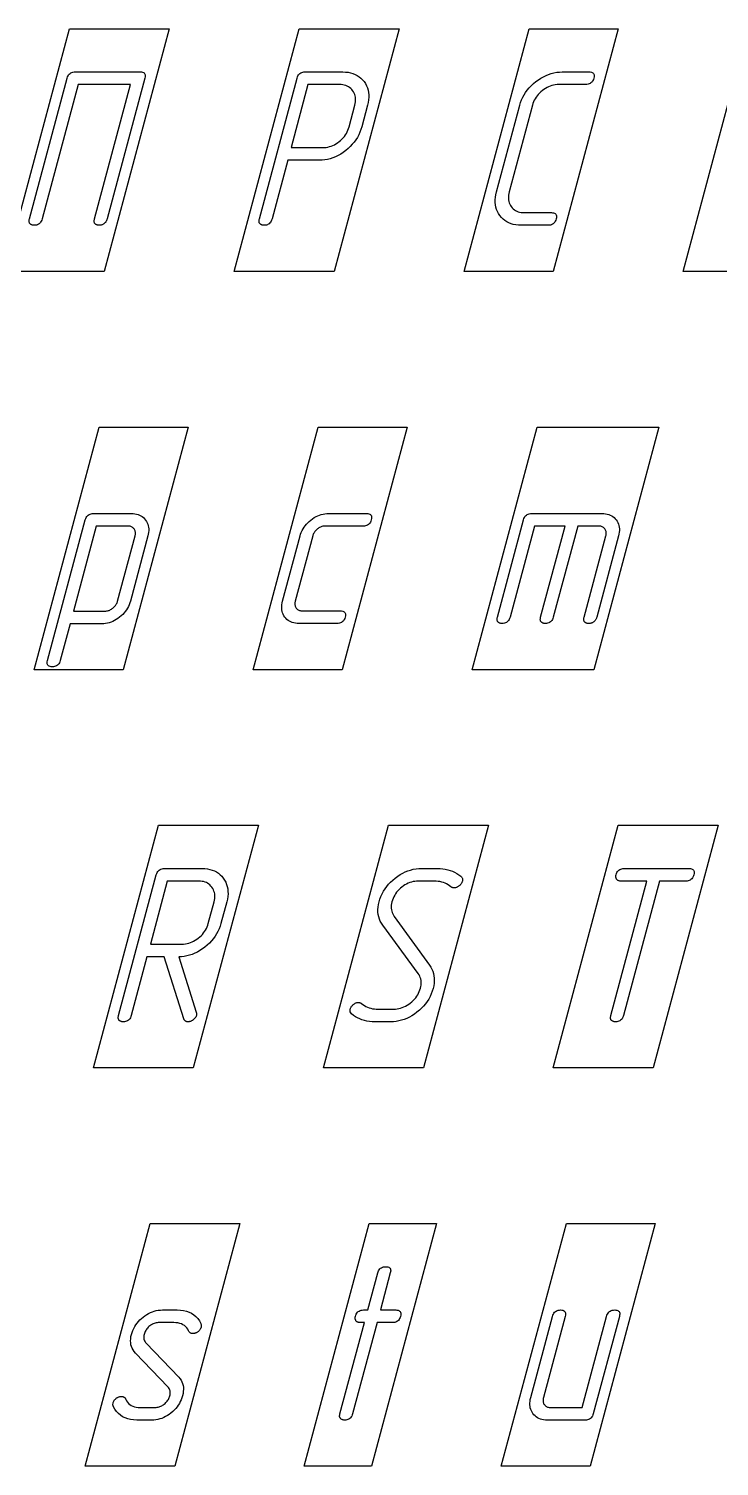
# Model space of a CAD drawing. Extents: x -1 to 349, y -110 to 9.
# Drawn here: x 169.2 to 200.4, y -56.3 to 8.9 of the extents above; entities that cross this region are included whole.
import ezdxf

# ---------------------------------------------------------------- set-up
doc = ezdxf.new("R2010")
doc.units = 0
for name, color, linetype in [('GOST_FRAME', 4, 'CONTINUOUS'), ('GOST_LAT_LOW', 6, 'CONTINUOUS'), ('GOST_LAT_UP', 5, 'CONTINUOUS'), ('GOST_LOWER', 1, 'CONTINUOUS'), ('GOST_UPPER', 7, 'CONTINUOUS')]:
    doc.layers.add(name, color=color, linetype=linetype)

msp = doc.modelspace()

# ---------------------------------------------------------------- linework, layer by layer
at = {"layer": 'GOST_FRAME'}
for points in [[(170.9933, 8.9083), (175.5149, 8.9083), (172.5674, -2.0917), (168.0459, -2.0917)], [(181.4119, 8.9083), (185.9335, 8.9083), (182.9861, -2.0917), (178.4645, -2.0917)], [(191.8305, 8.9083), (195.8621, 8.9083), (192.9146, -2.0917), (188.8831, -2.0917)], [(201.7591, 8.9083), (206.2807, 8.9083), (203.3332, -2.0917), (198.8116, -2.0917)], [(172.3421, -9.1448), (176.3737, -9.1448), (173.4263, -20.1448), (169.3947, -20.1448)], [(182.2707, -9.1448), (186.3023, -9.1448), (183.3548, -20.1448), (179.3233, -20.1448)], [(192.1993, -9.1448), (197.7009, -9.1448), (194.7535, -20.1448), (189.2518, -20.1448)], [(175.0332, -27.198), (179.5571, -27.198), (176.6096, -38.198), (172.0857, -38.198)], [(185.4518, -27.198), (189.9817, -27.198), (187.0342, -38.198), (182.5043, -38.198)], [(195.8704, -27.198), (200.392, -27.198), (197.4445, -38.198), (192.9229, -38.198)], [(174.6544, -45.2511), (178.7192, -45.2511), (175.7718, -56.2511), (171.707, -56.2511)], [(184.583, -45.2511), (187.6262, -45.2511), (184.6787, -56.2511), (181.6356, -56.2511)], [(193.5149, -45.2511), (197.5465, -45.2511), (194.599, -56.2511), (190.5674, -56.2511)]]:
    msp.add_lwpolyline(points, close=True, dxfattribs=at)
at = {"layer": 'GOST_LAT_LOW'}
for points in [[(185.6325, -49.7409), (184.9348, -49.7409), (183.8287, -53.8688), (183.8111, -53.924), (183.7894, -53.9734), (183.7636, -54.017), (183.7337, -54.0548), (183.6997, -54.0868), (183.6616, -54.113), (183.6195, -54.1333), (183.5732, -54.1478), (183.5229, -54.1566), (183.4684, -54.1595), (183.4472, -54.1588), (183.4266, -54.1568), (183.4068, -54.1535), (183.3876, -54.1488), (183.3691, -54.1429), (183.3513, -54.1355), (183.3341, -54.1269), (183.3177, -54.1169), (183.302, -54.1056), (183.2869, -54.093), (183.2734, -54.0788), (183.2621, -54.0628), (183.2532, -54.0449), (183.2466, -54.0252), (183.2423, -54.0037), (183.2403, -53.9804), (183.2407, -53.9552), (183.2434, -53.9282), (183.2483, -53.8994), (183.2556, -53.8688), (184.3617, -49.7409), (184.1707, -49.7409), (184.1449, -49.74), (184.1206, -49.7374), (184.0979, -49.733), (184.0767, -49.7269), (184.0571, -49.7191), (184.0391, -49.7095), (184.0225, -49.6981), (184.0076, -49.685), (183.9941, -49.6702), (183.9822, -49.6537), (183.972, -49.636), (183.9634, -49.6179), (183.9565, -49.5995), (183.9513, -49.5806), (183.9478, -49.5613), (183.946, -49.5415), (183.9459, -49.5214), (183.9474, -49.5008), (183.9507, -49.4799), (183.9556, -49.4585), (183.9733, -49.4032), (183.9953, -49.3538), (184.0215, -49.3102), (184.052, -49.2724), (184.0867, -49.2404), (184.1257, -49.2143), (184.169, -49.1939), (184.2165, -49.1794), (184.2682, -49.1707), (184.3242, -49.1678), (184.5153, -49.1678), (184.9648, -47.49), (184.9821, -47.4364), (185.0037, -47.3884), (185.0296, -47.346), (185.0597, -47.3093), (185.0942, -47.2782), (185.133, -47.2528), (185.1761, -47.2331), (185.2235, -47.2189), (185.2752, -47.2105), (185.3312, -47.2076), (185.3841, -47.2105), (185.4298, -47.2189), (185.4684, -47.2331), (185.4998, -47.2528), (185.5241, -47.2782), (185.5411, -47.3093), (185.5511, -47.346), (185.5538, -47.3884), (185.5495, -47.4364), (185.5379, -47.49), (185.0884, -49.1678), (185.786, -49.1678), (185.8405, -49.1707), (185.8876, -49.1794), (185.9273, -49.1939), (185.9596, -49.2143), (185.9846, -49.2404), (186.0022, -49.2724), (186.0124, -49.3102), (186.0152, -49.3538), (186.0107, -49.4032), (185.9988, -49.4585), (185.9815, -49.5121), (185.96, -49.5601), (185.9341, -49.6025), (185.9039, -49.6392), (185.8694, -49.6703), (185.8306, -49.6957), (185.7875, -49.7154), (185.7401, -49.7296), (185.6885, -49.738)], [(176.592, -50.2392), (176.5646, -50.238), (176.5388, -50.2342), (176.5147, -50.228), (176.4923, -50.2193), (176.4716, -50.2081), (176.4525, -50.1944), (176.4351, -50.1782), (176.4193, -50.1595), (176.4052, -50.1383), (176.3928, -50.1146), (176.3548, -50.0436), (176.3106, -49.9801), (176.26, -49.924), (176.2031, -49.8754), (176.1398, -49.8343), (176.0703, -49.8007), (175.9944, -49.7745), (175.9122, -49.7558), (175.8237, -49.7446), (175.7288, -49.7409), (175.0561, -49.7409), (175.0115, -49.7424), (174.9676, -49.7468), (174.9243, -49.7543), (174.8815, -49.7648), (174.8394, -49.7782), (174.7979, -49.7947), (174.7571, -49.8141), (174.7168, -49.8365), (174.6771, -49.862), (174.6381, -49.8904), (174.6007, -49.9211), (174.5659, -49.9535), (174.5337, -49.9875), (174.5041, -50.0233), (174.4772, -50.0606), (174.4529, -50.0997), (174.4313, -50.1404), (174.4122, -50.1827), (174.3958, -50.2267), (174.3821, -50.2724), (174.3714, -50.3198), (174.3651, -50.3654), (174.3633, -50.4095), (174.3659, -50.4518), (174.3729, -50.4925), (174.3844, -50.5316), (174.4003, -50.5689), (174.4206, -50.6047), (174.4454, -50.6387), (174.4746, -50.6711), (175.9482, -52.2076), (176.0057, -52.2759), (176.0542, -52.3478), (176.0937, -52.4234), (176.1243, -52.5027), (176.146, -52.5855), (176.1587, -52.6721), (176.1624, -52.7623), (176.1572, -52.8561), (176.143, -52.9537), (176.1199, -53.0548), (176.0923, -53.1464), (176.0592, -53.235), (176.0206, -53.3208), (175.9766, -53.4037), (175.9272, -53.4836), (175.8723, -53.5606), (175.8119, -53.6348), (175.7461, -53.706), (175.6748, -53.7743), (175.5981, -53.8397), (175.5179, -53.9005), (175.4362, -53.9548), (175.353, -54.0028), (175.2682, -54.0444), (175.1819, -54.0795), (175.0941, -54.1083), (175.0048, -54.1307), (174.9139, -54.1467), (174.8215, -54.1563), (174.7276, -54.1595), (174.0548, -54.1595), (173.9067, -54.1534), (173.768, -54.1352), (173.6386, -54.1049), (173.5187, -54.0625), (173.4081, -54.0079), (173.307, -53.9412), (173.2152, -53.8624), (173.1329, -53.7714), (173.0599, -53.6684), (172.9963, -53.5532), (172.9688, -53.4701), (172.9766, -53.3787), (172.9841, -53.3542), (172.993, -53.3306), (173.0035, -53.3077), (173.0155, -53.2857), (173.029, -53.2645), (173.0441, -53.2442), (173.0607, -53.2247), (173.0787, -53.206), (173.0984, -53.1881), (173.1195, -53.1711), (173.1414, -53.1553), (173.1635, -53.1412), (173.1858, -53.1287), (173.2081, -53.1179), (173.2307, -53.1088), (173.2533, -53.1013), (173.2761, -53.0955), (173.299, -53.0914), (173.322, -53.0889), (173.3452, -53.088), (173.3599, -53.0883), (173.374, -53.089), (173.3876, -53.0903), (173.4006, -53.092), (173.4131, -53.0943), (173.4251, -53.097), (173.4364, -53.1002), (173.4473, -53.104), (173.4576, -53.1082), (173.4673, -53.113), (173.4766, -53.1184), (173.4855, -53.1249), (173.4941, -53.1324), (173.5023, -53.1409), (173.5102, -53.1503), (173.5178, -53.1608), (173.5249, -53.1723), (173.5318, -53.1847), (173.5383, -53.1982), (173.5444, -53.2126), (173.5824, -53.2836), (173.6266, -53.3472), (173.6772, -53.4032), (173.7341, -53.4518), (173.7974, -53.4929), (173.8669, -53.5266), (173.9428, -53.5527), (174.025, -53.5714), (174.1135, -53.5826), (174.2084, -53.5864), (174.8811, -53.5864), (174.9256, -53.5848), (174.9695, -53.5802), (175.0127, -53.5725), (175.0552, -53.5618), (175.097, -53.548), (175.1381, -53.5311), (175.1786, -53.5111), (175.2184, -53.488), (175.2576, -53.4619), (175.2961, -53.4327), (175.3329, -53.4013), (175.3671, -53.3684), (175.3987, -53.3342), (175.4277, -53.2985), (175.4541, -53.2614), (175.4779, -53.2229), (175.499, -53.183), (175.5176, -53.1417), (175.5335, -53.099), (175.5468, -53.0548), (175.5576, -53.0075), (175.5641, -52.9618), (175.5663, -52.9178), (175.5643, -52.8754), (175.558, -52.8347), (175.5475, -52.7957), (175.5327, -52.7583), (175.5136, -52.7226), (175.4902, -52.6885), (175.4626, -52.6561), (173.9889, -51.1196), (173.9299, -51.0513), (173.88, -50.9794), (173.8392, -50.9038), (173.8075, -50.8246), (173.785, -50.7417), (173.7715, -50.6551), (173.7672, -50.565), (173.772, -50.4711), (173.7859, -50.3736), (173.809, -50.2724), (173.8367, -50.1809), (173.8699, -50.0922), (173.9086, -50.0064), (173.9529, -49.9236), (174.0028, -49.8436), (174.0581, -49.7666), (174.119, -49.6925), (174.1854, -49.6213), (174.2574, -49.5529), (174.3349, -49.4875), (174.4159, -49.4268), (174.4983, -49.3724), (174.5822, -49.3245), (174.6675, -49.2829), (174.7542, -49.2477), (174.8424, -49.2189), (174.9321, -49.1966), (175.0231, -49.1806), (175.1157, -49.171), (175.2096, -49.1678), (175.8824, -49.1678), (176.0321, -49.1738), (176.1722, -49.192), (176.3028, -49.2223), (176.4238, -49.2648), (176.5353, -49.3194), (176.6372, -49.386), (176.7295, -49.4649), (176.8123, -49.5558), (176.8855, -49.6589), (176.9491, -49.7741), (176.9684, -49.8571), (176.9583, -49.9568), (176.9513, -49.9797), (176.9427, -50.002), (176.9326, -50.0236), (176.9209, -50.0445), (176.9076, -50.0648), (176.8927, -50.0844), (176.8763, -50.1033), (176.8584, -50.1216), (176.8388, -50.1392), (176.8177, -50.1561), (176.7957, -50.1719), (176.7736, -50.186), (176.7514, -50.1985), (176.729, -50.2093), (176.7065, -50.2184), (176.6839, -50.2259), (176.6611, -50.2317), (176.6382, -50.2359), (176.6151, -50.2384)], [(194.3688, -54.1595), (192.6495, -54.1595), (192.5653, -54.1565), (192.4854, -54.1477), (192.4098, -54.1329), (192.3386, -54.1123), (192.2716, -54.0858), (192.209, -54.0533), (192.1507, -54.015), (192.0967, -53.9708), (192.0471, -53.9206), (192.0018, -53.8646), (191.9619, -53.8043), (191.9287, -53.7412), (191.9021, -53.6754), (191.8821, -53.6068), (191.8688, -53.5355), (191.8621, -53.4615), (191.862, -53.3847), (191.8686, -53.3051), (191.8818, -53.2229), (191.9016, -53.1379), (192.8875, -49.4585), (192.9052, -49.4032), (192.9272, -49.3538), (192.9534, -49.3102), (192.9839, -49.2724), (193.0186, -49.2404), (193.0576, -49.2143), (193.1009, -49.1939), (193.1484, -49.1794), (193.2001, -49.1707), (193.2561, -49.1678), (193.309, -49.1707), (193.3547, -49.1794), (193.3931, -49.1939), (193.4244, -49.2143), (193.4484, -49.2404), (193.4653, -49.2724), (193.4749, -49.3102), (193.4774, -49.3538), (193.4726, -49.4032), (193.4606, -49.4585), (192.4747, -53.1379), (192.4659, -53.1755), (192.4601, -53.2118), (192.4571, -53.2469), (192.4571, -53.2807), (192.4599, -53.3133), (192.4657, -53.3447), (192.4743, -53.3748), (192.4859, -53.4037), (192.5004, -53.4313), (192.5178, -53.4576), (192.5376, -53.4821), (192.5594, -53.504), (192.583, -53.5233), (192.6087, -53.54), (192.6362, -53.5542), (192.6657, -53.5658), (192.6972, -53.5748), (192.7305, -53.5812), (192.7658, -53.5851), (192.8031, -53.5864), (194.2316, -53.5864), (195.3377, -49.4585), (195.3554, -49.4032), (195.3774, -49.3538), (195.4036, -49.3102), (195.4341, -49.2724), (195.4688, -49.2404), (195.5078, -49.2143), (195.551, -49.1939), (195.5985, -49.1794), (195.6503, -49.1707), (195.7063, -49.1678), (195.7607, -49.1707), (195.8078, -49.1794), (195.8475, -49.1939), (195.8799, -49.2143), (195.9048, -49.2404), (195.9224, -49.2724), (195.9327, -49.3102), (195.9355, -49.3538), (195.931, -49.4032), (195.9191, -49.4585), (194.7374, -53.8688), (194.7197, -53.924), (194.6977, -53.9734), (194.6715, -54.017), (194.641, -54.0548), (194.6063, -54.0868), (194.5673, -54.113), (194.524, -54.1333), (194.4765, -54.1478), (194.4248, -54.1566)]]:
    msp.add_lwpolyline(points, close=True, dxfattribs=at)
at = {"layer": 'GOST_LAT_UP'}
for points in [[(175.9462, -33.1578), (176.742, -35.6744), (176.7512, -35.7108), (176.7551, -35.7468), (176.7539, -35.7826), (176.7474, -35.8179), (176.7357, -35.853), (176.7187, -35.8877), (176.6965, -35.9221), (176.6691, -35.9561), (176.6365, -35.9899), (176.5987, -36.0233), (176.576, -36.039), (176.5534, -36.0532), (176.531, -36.0656), (176.5087, -36.0764), (176.4865, -36.0855), (176.4644, -36.093), (176.4424, -36.0988), (176.4205, -36.103), (176.3987, -36.1055), (176.3771, -36.1063), (176.3624, -36.1059), (176.3481, -36.1048), (176.3342, -36.1029), (176.3209, -36.1003), (176.3079, -36.097), (176.2955, -36.0929), (176.2834, -36.088), (176.2719, -36.0824), (176.2607, -36.076), (176.25, -36.0689), (176.2399, -36.0612), (176.2303, -36.0528), (176.2213, -36.0439), (176.2128, -36.0344), (176.2049, -36.0243), (176.1976, -36.0136), (176.1909, -36.0024), (176.1847, -35.9905), (176.1791, -35.9781), (176.174, -35.9651), (175.29, -33.1578), (174.5093, -33.1578), (173.7972, -35.8156), (173.7795, -35.8708), (173.7578, -35.9203), (173.732, -35.9639), (173.7021, -36.0017), (173.6681, -36.0336), (173.6301, -36.0598), (173.5879, -36.0801), (173.5417, -36.0947), (173.4913, -36.1034), (173.4369, -36.1063), (173.4156, -36.1056), (173.3951, -36.1037), (173.3752, -36.1003), (173.356, -36.0957), (173.3375, -36.0897), (173.3197, -36.0824), (173.3026, -36.0738), (173.2861, -36.0638), (173.2704, -36.0525), (173.2553, -36.0399), (173.2418, -36.0257), (173.2306, -36.0096), (173.2216, -35.9918), (173.215, -35.9721), (173.2107, -35.9506), (173.2088, -35.9272), (173.2091, -35.9021), (173.2118, -35.8751), (173.2168, -35.8463), (173.2241, -35.8156), (174.9332, -29.4369), (174.9505, -29.3832), (174.9721, -29.3352), (174.998, -29.2929), (175.0282, -29.2561), (175.0627, -29.2251), (175.1015, -29.1997), (175.1445, -29.1799), (175.1919, -29.1658), (175.2436, -29.1573), (175.2996, -29.1545), (177.0106, -29.1545), (177.1338, -29.1589), (177.2509, -29.1721), (177.3619, -29.1941), (177.4668, -29.2249), (177.5656, -29.2645), (177.6583, -29.313), (177.7449, -29.3702), (177.8255, -29.4362), (177.8999, -29.511), (177.9682, -29.5947), (178.0285, -29.6846), (178.0789, -29.7784), (178.1194, -29.876), (178.15, -29.9774), (178.1707, -30.0826), (178.1815, -30.1917), (178.1824, -30.3046), (178.1733, -30.4213), (178.1543, -30.5418), (178.1255, -30.6661), (177.8629, -31.6462), (177.8251, -31.7705), (177.7796, -31.891), (177.7264, -32.0077), (177.6653, -32.1206), (177.5965, -32.2297), (177.5199, -32.3349), (177.4355, -32.4363), (177.3433, -32.5339), (177.2433, -32.6277), (177.1356, -32.7176), (177.0232, -32.8012), (176.9094, -32.8761), (176.7941, -32.9421), (176.6774, -32.9993), (176.5592, -33.0478), (176.4395, -33.0874), (176.3184, -33.1182), (176.1958, -33.1402), (176.0717, -33.1534)], [(188.4308, -30.0349), (188.4174, -30.0344), (188.4038, -30.0329), (188.3899, -30.0304), (188.3758, -30.0269), (188.3615, -30.0224), (188.3469, -30.0169), (188.3321, -30.0105), (188.3171, -30.003), (188.3019, -29.9945), (188.2864, -29.985), (188.2239, -29.9361), (188.1584, -29.8924), (188.0898, -29.8537), (188.0182, -29.8203), (187.9436, -29.7919), (187.8659, -29.7688), (187.7852, -29.7507), (187.7014, -29.7379), (187.6146, -29.7301), (187.5248, -29.7276), (186.8022, -29.7276), (186.723, -29.7303), (186.645, -29.7384), (186.5681, -29.7519), (186.4923, -29.7708), (186.4176, -29.7951), (186.3441, -29.8248), (186.2717, -29.8598), (186.2004, -29.9003), (186.1303, -29.9462), (186.0613, -29.9975), (185.9952, -30.0528), (185.9338, -30.1106), (185.8771, -30.1711), (185.8251, -30.2341), (185.7779, -30.2996), (185.7353, -30.3678), (185.6975, -30.4385), (185.6643, -30.5118), (185.6359, -30.5877), (185.6122, -30.6661), (185.5948, -30.7415), (185.5836, -30.815), (185.5786, -30.8864), (185.5797, -30.9558), (185.5871, -31.0233), (185.6006, -31.0887), (185.6203, -31.1522), (185.6462, -31.2136), (185.6783, -31.2731), (185.7165, -31.3306), (187.3112, -33.5316), (187.3719, -33.6229), (187.4228, -33.7176), (187.4638, -33.8156), (187.4949, -33.9169), (187.5162, -34.0216), (187.5277, -34.1296), (187.5292, -34.2409), (187.521, -34.3555), (187.5028, -34.4734), (187.4748, -34.5947), (187.4367, -34.7206), (187.3908, -34.8424), (187.3373, -34.9601), (187.276, -35.0738), (187.207, -35.1833), (187.1303, -35.2889), (187.0459, -35.3903), (186.9538, -35.4877), (186.854, -35.581), (186.7464, -35.6703), (186.6342, -35.7531), (186.5203, -35.8272), (186.4048, -35.8926), (186.2876, -35.9493), (186.1687, -35.9973), (186.0483, -36.0365), (185.9261, -36.0671), (185.8023, -36.0889), (185.6769, -36.102), (185.5498, -36.1063), (184.8355, -36.1063), (184.7099, -36.1027), (184.5889, -36.092), (184.4724, -36.0742), (184.3605, -36.0492), (184.2532, -36.017), (184.1504, -35.9777), (184.0522, -35.9313), (183.9586, -35.8777), (183.8695, -35.817), (183.7851, -35.7492), (183.7121, -35.6495), (183.7206, -35.5249), (183.7272, -35.5034), (183.7355, -35.4822), (183.7455, -35.4613), (183.7571, -35.4405), (183.7705, -35.4201), (183.7855, -35.3998), (183.8022, -35.3799), (183.8205, -35.3601), (183.8406, -35.3407), (183.8623, -35.3214), (183.8848, -35.3033), (183.9072, -35.287), (183.9295, -35.2727), (183.9518, -35.2603), (183.9739, -35.2498), (183.9959, -35.2412), (184.0179, -35.2345), (184.0397, -35.2297), (184.0614, -35.2269), (184.0831, -35.2259), (184.0966, -35.2264), (184.1105, -35.2279), (184.1247, -35.2304), (184.1394, -35.2339), (184.1545, -35.2384), (184.17, -35.2439), (184.1858, -35.2503), (184.2021, -35.2578), (184.2188, -35.2663), (184.2358, -35.2757), (184.2982, -35.3247), (184.3635, -35.3684), (184.4316, -35.4071), (184.5026, -35.4405), (184.5765, -35.4689), (184.6533, -35.492), (184.7329, -35.51), (184.8155, -35.5229), (184.9008, -35.5306), (184.9891, -35.5332), (185.7034, -35.5332), (185.7796, -35.5304), (185.8552, -35.5221), (185.9304, -35.5082), (186.005, -35.4887), (186.0792, -35.4637), (186.1528, -35.4331), (186.226, -35.3969), (186.2986, -35.3551), (186.3708, -35.3078), (186.4424, -35.255), (186.5113, -35.1982), (186.5751, -35.1392), (186.6339, -35.0779), (186.6876, -35.0145), (186.7363, -34.9487), (186.7799, -34.8807), (186.8185, -34.8105), (186.852, -34.738), (186.8805, -34.6633), (186.9039, -34.5864), (186.9213, -34.511), (186.9325, -34.4375), (186.9375, -34.3661), (186.9364, -34.2967), (186.929, -34.2292), (186.9155, -34.1638), (186.8958, -34.1003), (186.8699, -34.0389), (186.8378, -33.9794), (186.7996, -33.9219), (185.1944, -31.7292), (185.1337, -31.6379), (185.0828, -31.5432), (185.0418, -31.4452), (185.0106, -31.3439), (184.9894, -31.2392), (184.9779, -31.1312), (184.9763, -31.0199), (184.9846, -30.9053), (185.0028, -30.7874), (185.0308, -30.6661), (185.0689, -30.5402), (185.1148, -30.4184), (185.1683, -30.3007), (185.2296, -30.187), (185.2986, -30.0775), (185.3753, -29.9719), (185.4597, -29.8705), (185.5518, -29.7731), (185.6516, -29.6798), (185.7592, -29.5905), (185.8714, -29.5077), (185.9853, -29.4336), (186.1008, -29.3681), (186.218, -29.3115), (186.3368, -29.2635), (186.4573, -29.2243), (186.5795, -29.1937), (186.7032, -29.1719), (186.8287, -29.1588), (186.9558, -29.1545), (187.6784, -29.1545), (187.798, -29.158), (187.9145, -29.1684), (188.0277, -29.1859), (188.1378, -29.2103), (188.2447, -29.2417), (188.3484, -29.2801), (188.4488, -29.3254), (188.5461, -29.3777), (188.6402, -29.437), (188.7311, -29.5033), (188.7517, -29.5206), (188.7693, -29.5392), (188.7839, -29.5591), (188.7955, -29.5804), (188.804, -29.603), (188.8096, -29.6269), (188.8121, -29.6522), (188.8116, -29.6787), (188.8081, -29.7066), (188.8016, -29.7359), (188.7946, -29.7589), (188.7858, -29.7814), (188.7753, -29.8034), (188.7632, -29.8249), (188.7493, -29.8459), (188.7338, -29.8664), (188.7165, -29.8865), (188.6976, -29.906), (188.677, -29.925), (188.6546, -29.9435), (188.6315, -29.9609), (188.6086, -29.9764), (188.5858, -29.9901), (188.5632, -30.002), (188.5408, -30.012), (188.5185, -30.0203), (188.4963, -30.0267), (188.4743, -30.0312), (188.4525, -30.034)], [(198.9318, -29.7276), (197.7358, -29.7276), (196.1045, -35.8156), (196.0868, -35.8708), (196.0651, -35.9203), (196.0393, -35.9639), (196.0094, -36.0017), (195.9755, -36.0336), (195.9374, -36.0598), (195.8952, -36.0801), (195.849, -36.0947), (195.7986, -36.1034), (195.7442, -36.1063), (195.7229, -36.1056), (195.7024, -36.1037), (195.6825, -36.1003), (195.6633, -36.0957), (195.6448, -36.0897), (195.627, -36.0824), (195.6099, -36.0738), (195.5935, -36.0638), (195.5777, -36.0525), (195.5627, -36.0399), (195.5491, -36.0257), (195.5379, -36.0096), (195.5289, -35.9918), (195.5223, -35.9721), (195.5181, -35.9506), (195.5161, -35.9272), (195.5164, -35.9021), (195.5191, -35.8751), (195.5241, -35.8463), (195.5314, -35.8156), (197.1627, -29.7276), (195.9833, -29.7276), (195.9575, -29.7267), (195.9332, -29.7241), (195.9105, -29.7197), (195.8893, -29.7136), (195.8697, -29.7058), (195.8516, -29.6962), (195.8351, -29.6848), (195.8201, -29.6718), (195.8067, -29.6569), (195.7948, -29.6404), (195.7846, -29.6226), (195.7761, -29.6043), (195.7693, -29.5854), (195.7643, -29.5659), (195.761, -29.5459), (195.7594, -29.5252), (195.7596, -29.504), (195.7615, -29.4822), (195.7651, -29.4598), (195.7705, -29.4369), (195.7877, -29.3832), (195.8093, -29.3352), (195.8352, -29.2929), (195.8654, -29.2561), (195.8999, -29.2251), (195.9387, -29.1997), (195.9818, -29.1799), (196.0291, -29.1658), (196.0808, -29.1573), (196.1368, -29.1545), (199.0853, -29.1545), (199.1382, -29.1573), (199.184, -29.1658), (199.2225, -29.1799), (199.254, -29.1997), (199.2782, -29.2251), (199.2953, -29.2561), (199.3052, -29.2929), (199.308, -29.3352), (199.3036, -29.3832), (199.2921, -29.4369), (199.2744, -29.4921), (199.2527, -29.5415), (199.2269, -29.5851), (199.197, -29.6229), (199.163, -29.6549), (199.125, -29.6811), (199.0828, -29.7014), (199.0365, -29.7159), (198.9862, -29.7247)], [(177.5524, -30.6661), (177.5702, -30.5892), (177.5818, -30.5146), (177.5873, -30.4424), (177.5866, -30.3724), (177.5796, -30.3048), (177.5665, -30.2395), (177.5472, -30.1766), (177.5217, -30.1159), (177.49, -30.0576), (177.4522, -30.0017), (177.4094, -29.9496), (177.3628, -29.903), (177.3126, -29.8619), (177.2587, -29.8262), (177.201, -29.7961), (177.1396, -29.7714), (177.0745, -29.7522), (177.0057, -29.7385), (176.9332, -29.7303), (176.857, -29.7276), (175.4284, -29.7276), (174.6629, -32.5847), (176.0914, -32.5847), (176.1707, -32.582), (176.2488, -32.5739), (176.3259, -32.5604), (176.402, -32.5415), (176.4771, -32.5172), (176.551, -32.4875), (176.624, -32.4525), (176.6959, -32.412), (176.7667, -32.3661), (176.8365, -32.3148), (176.9034, -32.2595), (176.9655, -32.2017), (177.0228, -32.1412), (177.0753, -32.0782), (177.1231, -32.0127), (177.166, -31.9445), (177.2041, -31.8738), (177.2375, -31.8005), (177.266, -31.7246), (177.2898, -31.6462)]]:
    msp.add_lwpolyline(points, close=True, dxfattribs=at)
at = {"layer": 'GOST_LOWER'}
for points in [[(172.4629, -18.0615), (171.026, -18.0615), (170.5787, -19.7309), (170.5615, -19.7846), (170.5402, -19.8326), (170.5147, -19.8749), (170.4851, -19.9116), (170.4513, -19.9427), (170.4135, -19.9681), (170.3715, -19.9879), (170.3253, -20.002), (170.275, -20.0105), (170.2206, -20.0133), (170.1662, -20.0105), (170.119, -20.002), (170.0792, -19.9879), (170.0467, -19.9681), (170.0215, -19.9427), (170.0037, -19.9116), (169.9932, -19.8749), (169.99, -19.8326), (169.9941, -19.7846), (170.0056, -19.7309), (171.7148, -13.3522), (171.7325, -13.2969), (171.7544, -13.2475), (171.7807, -13.2039), (171.8111, -13.1661), (171.8459, -13.1341), (171.8849, -13.108), (171.9281, -13.0876), (171.9756, -13.0731), (172.0274, -13.0644), (172.0834, -13.0615), (173.8026, -13.0615), (173.8853, -13.0645), (173.9639, -13.0734), (174.0384, -13.0884), (174.1088, -13.1093), (174.175, -13.1362), (174.2372, -13.1691), (174.2954, -13.208), (174.3494, -13.2528), (174.3993, -13.3037), (174.4451, -13.3605), (174.4856, -13.4215), (174.5194, -13.485), (174.5465, -13.5511), (174.567, -13.6196), (174.5809, -13.6906), (174.5881, -13.7641), (174.5887, -13.8401), (174.5826, -13.9186), (174.5699, -13.9996), (174.5505, -14.0831), (173.7604, -17.0316), (173.7347, -17.1166), (173.7038, -17.199), (173.6677, -17.2787), (173.6264, -17.3558), (173.5799, -17.4302), (173.5282, -17.502), (173.4714, -17.5711), (173.4094, -17.6375), (173.3422, -17.7013), (173.2698, -17.7625), (173.1942, -17.8193), (173.1175, -17.8701), (173.0396, -17.915), (172.9607, -17.9538), (172.8806, -17.9867), (172.7993, -18.0136), (172.7169, -18.0346), (172.6334, -18.0495), (172.5487, -18.0585)], [(173.9691, -14.0831), (173.9779, -14.0455), (173.9838, -14.0091), (173.9867, -13.974), (173.9868, -13.9402), (173.9839, -13.9076), (173.9782, -13.8762), (173.9695, -13.8461), (173.9579, -13.8173), (173.9434, -13.7897), (173.926, -13.7633), (173.9063, -13.7388), (173.8848, -13.7169), (173.8615, -13.6976), (173.8365, -13.6809), (173.8097, -13.6667), (173.7811, -13.6551), (173.7507, -13.6461), (173.7186, -13.6397), (173.6847, -13.6358), (173.6491, -13.6346), (172.2122, -13.6346), (171.1796, -17.4884), (172.6164, -17.4884), (172.6528, -17.487), (172.6888, -17.4829), (172.7245, -17.476), (172.7599, -17.4664), (172.7949, -17.4541), (172.8295, -17.439), (172.8638, -17.4212), (172.8978, -17.4007), (172.9314, -17.3774), (172.9646, -17.3513), (172.9966, -17.3235), (173.0262, -17.2947), (173.0534, -17.265), (173.0784, -17.2344), (173.101, -17.2029), (173.1212, -17.1704), (173.1392, -17.1371), (173.1548, -17.1028), (173.1681, -17.0676), (173.1791, -17.0316)], [(183.1246, -18.0532), (181.4053, -18.0532), (181.3211, -18.0502), (181.2412, -18.0414), (181.1656, -18.0266), (181.0944, -18.006), (181.0274, -17.9794), (180.9648, -17.947), (180.9065, -17.9087), (180.8526, -17.8645), (180.8029, -17.8143), (180.7576, -17.7583), (180.7177, -17.698), (180.6845, -17.6349), (180.6579, -17.5691), (180.638, -17.5005), (180.6246, -17.4292), (180.6179, -17.3551), (180.6179, -17.2784), (180.6244, -17.1988), (180.6376, -17.1166), (180.6575, -17.0316), (181.4475, -14.0831), (181.4729, -13.9996), (181.5035, -13.9186), (181.5395, -13.8401), (181.5808, -13.7641), (181.6274, -13.6906), (181.6793, -13.6196), (181.7366, -13.5511), (181.7991, -13.485), (181.867, -13.4215), (181.9401, -13.3605), (182.0164, -13.3037), (182.0936, -13.2528), (182.1716, -13.208), (182.2505, -13.1691), (182.3304, -13.1362), (182.4111, -13.1093), (182.4927, -13.0884), (182.5752, -13.0734), (182.6586, -13.0645), (182.7428, -13.0615), (184.4621, -13.0615), (184.5166, -13.0644), (184.5636, -13.0731), (184.6034, -13.0876), (184.6357, -13.108), (184.6607, -13.1341), (184.6783, -13.1661), (184.6885, -13.2039), (184.6913, -13.2475), (184.6868, -13.2969), (184.6749, -13.3522), (184.6576, -13.4058), (184.636, -13.4538), (184.6102, -13.4962), (184.58, -13.5329), (184.5455, -13.564), (184.5067, -13.5894), (184.4636, -13.6091), (184.4162, -13.6233), (184.3645, -13.6317), (184.3085, -13.6346), (182.5893, -13.6346), (182.5513, -13.6358), (182.514, -13.6397), (182.4772, -13.6461), (182.4409, -13.6551), (182.4052, -13.6667), (182.37, -13.6809), (182.3355, -13.6976), (182.3014, -13.7169), (182.2679, -13.7388), (182.235, -13.7633), (182.2035, -13.7897), (182.1742, -13.8173), (182.1472, -13.8461), (182.1224, -13.8762), (182.0998, -13.9076), (182.0795, -13.9402), (182.0614, -13.974), (182.0456, -14.0091), (182.032, -14.0455), (182.0206, -14.0831), (181.2305, -17.0316), (181.2218, -17.0691), (181.2159, -17.1055), (181.2129, -17.1406), (181.2129, -17.1744), (181.2157, -17.207), (181.2215, -17.2384), (181.2301, -17.2685), (181.2417, -17.2973), (181.2562, -17.325), (181.2736, -17.3513), (181.2934, -17.3758), (181.3152, -17.3977), (181.3389, -17.417), (181.3645, -17.4337), (181.392, -17.4479), (181.4215, -17.4595), (181.453, -17.4685), (181.4863, -17.4749), (181.5216, -17.4788), (181.5589, -17.4801), (183.2781, -17.4801), (183.3326, -17.4829), (183.3798, -17.4914), (183.4196, -17.5055), (183.4521, -17.5252), (183.4773, -17.5507), (183.4951, -17.5817), (183.5056, -17.6184), (183.5088, -17.6608), (183.5046, -17.7088), (183.4932, -17.7625), (183.4755, -17.8177), (183.4535, -17.8671), (183.4273, -17.9107), (183.3968, -17.9485), (183.3621, -17.9805), (183.3231, -18.0066), (183.2799, -18.027), (183.2324, -18.0415), (183.1806, -18.0502)], [(194.5233, -18.0532), (194.5036, -18.0525), (194.4844, -18.0505), (194.4658, -18.0472), (194.4477, -18.0425), (194.4301, -18.0365), (194.4131, -18.0292), (194.3965, -18.0206), (194.3805, -18.0106), (194.365, -17.9993), (194.35, -17.9867), (194.3365, -17.9725), (194.3252, -17.9565), (194.3163, -17.9386), (194.3097, -17.9189), (194.3054, -17.8974), (194.3035, -17.8741), (194.3038, -17.8489), (194.3065, -17.8219), (194.3115, -17.7931), (194.3188, -17.7625), (195.3046, -14.0831), (195.3134, -14.0455), (195.3193, -14.0091), (195.3223, -13.974), (195.3223, -13.9402), (195.3195, -13.9076), (195.3137, -13.8762), (195.305, -13.8461), (195.2935, -13.8173), (195.279, -13.7897), (195.2616, -13.7633), (195.2418, -13.7388), (195.22, -13.7169), (195.1963, -13.6976), (195.1707, -13.6809), (195.1432, -13.6667), (195.1137, -13.6551), (195.0822, -13.6461), (195.0489, -13.6397), (195.0136, -13.6358), (194.9763, -13.6346), (194.0295, -13.6346), (192.9234, -17.7625), (192.9058, -17.8177), (192.8841, -17.8671), (192.8583, -17.9107), (192.8284, -17.9485), (192.7944, -17.9805), (192.7563, -18.0066), (192.7142, -18.027), (192.6679, -18.0415), (192.6176, -18.0502), (192.5631, -18.0532), (192.5419, -18.0525), (192.5213, -18.0505), (192.5014, -18.0472), (192.4823, -18.0425), (192.4638, -18.0365), (192.4459, -18.0292), (192.4288, -18.0206), (192.4124, -18.0106), (192.3966, -17.9993), (192.3816, -17.9867), (192.368, -17.9725), (192.3568, -17.9565), (192.3479, -17.9386), (192.3413, -17.9189), (192.337, -17.8974), (192.335, -17.8741), (192.3354, -17.8489), (192.338, -17.8219), (192.343, -17.7931), (192.3503, -17.7625), (193.4564, -13.6346), (192.0693, -13.6346), (190.9633, -17.7625), (190.9457, -17.8177), (190.9239, -17.8671), (190.8981, -17.9107), (190.8682, -17.9485), (190.8343, -17.9805), (190.7962, -18.0066), (190.754, -18.027), (190.7078, -18.0415), (190.6574, -18.0502), (190.603, -18.0532), (190.5817, -18.0525), (190.5612, -18.0505), (190.5413, -18.0472), (190.5221, -18.0425), (190.5036, -18.0365), (190.4858, -18.0292), (190.4687, -18.0206), (190.4523, -18.0106), (190.4365, -17.9993), (190.4215, -17.9867), (190.4079, -17.9725), (190.3967, -17.9565), (190.3877, -17.9386), (190.3811, -17.9189), (190.3769, -17.8974), (190.3749, -17.8741), (190.3752, -17.8489), (190.3779, -17.8219), (190.3829, -17.7931), (190.3902, -17.7625), (191.5719, -13.3522), (191.5896, -13.2969), (191.6116, -13.2475), (191.6378, -13.2039), (191.6683, -13.1661), (191.703, -13.1341), (191.742, -13.108), (191.7852, -13.0876), (191.8327, -13.0731), (191.8845, -13.0644), (191.9405, -13.0615), (195.1299, -13.0615), (195.2141, -13.0644), (195.294, -13.0733), (195.3696, -13.088), (195.4408, -13.1086), (195.5078, -13.1352), (195.5704, -13.1676), (195.6287, -13.2059), (195.6826, -13.2502), (195.7323, -13.3003), (195.7776, -13.3563), (195.8175, -13.4167), (195.8507, -13.4797), (195.8773, -13.5456), (195.8972, -13.6141), (195.9106, -13.6854), (195.9173, -13.7595), (195.9173, -13.8363), (195.9108, -13.9158), (195.8976, -13.998), (195.8777, -14.0831), (194.8918, -17.7625), (194.8837, -17.79), (194.8743, -17.8163), (194.8636, -17.8412), (194.8518, -17.8648), (194.8387, -17.887), (194.8244, -17.908), (194.8089, -17.9276), (194.7922, -17.9458), (194.7743, -17.9628), (194.7551, -17.9784), (194.735, -17.9926), (194.7141, -18.0053), (194.6927, -18.0165), (194.6705, -18.0262), (194.6477, -18.0345), (194.6241, -18.0412), (194.5999, -18.0464), (194.5751, -18.0502), (194.5495, -18.0524)]]:
    msp.add_lwpolyline(points, close=True, dxfattribs=at)
at = {"layer": 'GOST_UPPER'}
for points in [[(172.3455, 0), (172.3243, 0.0007), (172.3037, 0.0027), (172.2838, 0.006), (172.2646, 0.0106), (172.2461, 0.0166), (172.2283, 0.0239), (172.2112, 0.0326), (172.1948, 0.0425), (172.179, 0.0538), (172.164, 0.0664), (172.1504, 0.0806), (172.1392, 0.0967), (172.1303, 0.1145), (172.1237, 0.1342), (172.1194, 0.1557), (172.1174, 0.1791), (172.1178, 0.2042), (172.1204, 0.2312), (172.1254, 0.26), (172.1327, 0.2907), (173.764, 6.3787), (171.3886, 6.3787), (169.7573, 0.2907), (169.7397, 0.2355), (169.718, 0.186), (169.6922, 0.1424), (169.6623, 0.1047), (169.6283, 0.0727), (169.5902, 0.0465), (169.548, 0.0262), (169.5018, 0.0116), (169.4514, 0.0029), (169.397, 0), (169.3758, 0.0007), (169.3552, 0.0027), (169.3353, 0.006), (169.3161, 0.0106), (169.2976, 0.0166), (169.2798, 0.0239), (169.2627, 0.0326), (169.2463, 0.0425), (169.2305, 0.0538), (169.2155, 0.0664), (169.2019, 0.0806), (169.1907, 0.0967), (169.1818, 0.1145), (169.1752, 0.1342), (169.1709, 0.1557), (169.1689, 0.1791), (169.1693, 0.2042), (169.1719, 0.2312), (169.1769, 0.26), (169.1842, 0.2907), (170.8934, 6.6694), (170.9107, 6.7231), (170.9322, 6.7711), (170.9581, 6.8135), (170.9883, 6.8502), (171.0228, 6.8812), (171.0616, 6.9066), (171.1047, 6.9264), (171.1521, 6.9405), (171.2038, 6.949), (171.2597, 6.9518), (174.2083, 6.9518), (174.2611, 6.949), (174.3069, 6.9405), (174.3455, 6.9264), (174.3769, 6.9066), (174.4011, 6.8812), (174.4182, 6.8502), (174.4282, 6.8135), (174.4309, 6.7711), (174.4265, 6.7231), (174.415, 6.6694), (172.7058, 0.2907), (172.6976, 0.2631), (172.6882, 0.2369), (172.6776, 0.212), (172.6658, 0.1884), (172.6527, 0.1661), (172.6384, 0.1452), (172.6229, 0.1256), (172.6062, 0.1073), (172.5882, 0.0904), (172.569, 0.0748), (172.549, 0.0605), (172.5284, 0.0478), (172.5074, 0.0366), (172.4858, 0.0269), (172.4637, 0.0187), (172.4411, 0.012), (172.418, 0.0067), (172.3943, 0.003), (172.3702, 0.0007)], [(182.3166, 2.9485), (180.8881, 2.9485), (180.1759, 0.2907), (180.1583, 0.2355), (180.1366, 0.186), (180.1108, 0.1424), (180.0809, 0.1047), (180.0469, 0.0727), (180.0088, 0.0465), (179.9666, 0.0262), (179.9204, 0.0116), (179.87, 0.0029), (179.8156, 0), (179.7944, 0.0007), (179.7738, 0.0027), (179.7539, 0.006), (179.7347, 0.0106), (179.7162, 0.0166), (179.6984, 0.0239), (179.6813, 0.0326), (179.6649, 0.0425), (179.6491, 0.0538), (179.6341, 0.0664), (179.6205, 0.0806), (179.6093, 0.0967), (179.6004, 0.1145), (179.5938, 0.1342), (179.5895, 0.1557), (179.5875, 0.1791), (179.5879, 0.2042), (179.5905, 0.2312), (179.5955, 0.26), (179.6028, 0.2907), (181.312, 6.6694), (181.3293, 6.7231), (181.3509, 6.7711), (181.3767, 6.8135), (181.4069, 6.8502), (181.4414, 6.8812), (181.4802, 6.9066), (181.5233, 6.9264), (181.5707, 6.9405), (181.6224, 6.949), (181.6784, 6.9518), (183.3893, 6.9518), (183.5125, 6.9474), (183.6296, 6.9342), (183.7406, 6.9122), (183.8455, 6.8814), (183.9443, 6.8418), (184.0371, 6.7934), (184.1237, 6.7361), (184.2042, 6.6701), (184.2786, 6.5953), (184.3469, 6.5116), (184.4073, 6.4217), (184.4577, 6.3279), (184.4982, 6.2303), (184.5288, 6.1289), (184.5495, 6.0237), (184.5602, 5.9146), (184.5611, 5.8017), (184.552, 5.685), (184.5331, 5.5645), (184.5042, 5.4402), (184.2416, 4.4601), (184.2039, 4.3358), (184.1584, 4.2153), (184.1051, 4.0986), (184.044, 3.9857), (183.9752, 3.8767), (183.8986, 3.7714), (183.8142, 3.67), (183.722, 3.5724), (183.6221, 3.4787), (183.5143, 3.3887), (183.4019, 3.3051), (183.2878, 3.2302), (183.1721, 3.1642), (183.0548, 3.107), (182.9358, 3.0586), (182.8152, 3.0189), (182.693, 2.9881), (182.5692, 2.9661), (182.4437, 2.9529)], [(192.6844, 0), (191.4635, 0), (191.3403, 0.0044), (191.2232, 0.0176), (191.1122, 0.0396), (191.0072, 0.0704), (190.9084, 0.11), (190.8157, 0.1585), (190.7291, 0.2157), (190.6486, 0.2817), (190.5742, 0.3566), (190.5058, 0.4402), (190.4455, 0.5301), (190.3951, 0.6239), (190.3546, 0.7215), (190.324, 0.8229), (190.3033, 0.9282), (190.2925, 1.0372), (190.2917, 1.1501), (190.3007, 1.2668), (190.3197, 1.3873), (190.3486, 1.5116), (191.4012, 5.4402), (191.439, 5.5645), (191.4846, 5.685), (191.5381, 5.8017), (191.5994, 5.9146), (191.6686, 6.0237), (191.7457, 6.1289), (191.8307, 6.2303), (191.9235, 6.3279), (192.0241, 6.4217), (192.1327, 6.5116), (192.2458, 6.5953), (192.3603, 6.6701), (192.4762, 6.7361), (192.5935, 6.7934), (192.7122, 6.8418), (192.8322, 6.8814), (192.9537, 6.9122), (193.0765, 6.9342), (193.2006, 6.9474), (193.3262, 6.9518), (194.5471, 6.9518), (194.6016, 6.949), (194.6487, 6.9405), (194.6886, 6.9264), (194.7211, 6.9066), (194.7462, 6.8812), (194.7641, 6.8502), (194.7746, 6.8135), (194.7778, 6.7711), (194.7736, 6.7231), (194.7622, 6.6694), (194.7444, 6.6142), (194.7225, 6.5648), (194.6963, 6.5212), (194.6658, 6.4834), (194.6311, 6.4514), (194.5921, 6.4252), (194.5488, 6.4049), (194.5013, 6.3904), (194.4496, 6.3816), (194.3936, 6.3787), (193.1726, 6.3787), (193.0934, 6.376), (193.0153, 6.3679), (192.9381, 6.3544), (192.8621, 6.3355), (192.787, 6.3113), (192.713, 6.2816), (192.6401, 6.2465), (192.5682, 6.206), (192.4974, 6.1601), (192.4275, 6.1088), (192.3607, 6.0535), (192.2986, 5.9957), (192.2413, 5.9353), (192.1887, 5.8723), (192.141, 5.8067), (192.0981, 5.7385), (192.06, 5.6678), (192.0266, 5.5945), (191.9981, 5.5186), (191.9743, 5.4402), (190.9217, 1.5116), (190.9038, 1.4347), (190.8922, 1.3601), (190.8867, 1.2879), (190.8875, 1.2179), (190.8944, 1.1503), (190.9075, 1.085), (190.9268, 1.0221), (190.9523, 0.9615), (190.984, 0.9032), (191.0219, 0.8472), (191.0647, 0.7951), (191.1112, 0.7485), (191.1614, 0.7074), (191.2154, 0.6718), (191.273, 0.6416), (191.3344, 0.6169), (191.3995, 0.5978), (191.4683, 0.5841), (191.5408, 0.5758), (191.617, 0.5731), (192.8379, 0.5731), (192.8924, 0.5703), (192.9396, 0.5618), (192.9794, 0.5477), (193.0119, 0.5279), (193.0371, 0.5025), (193.0549, 0.4714), (193.0654, 0.4347), (193.0686, 0.3924), (193.0644, 0.3444), (193.053, 0.2907), (193.0353, 0.2355), (193.0133, 0.186), (192.9871, 0.1424), (192.9566, 0.1047), (192.9219, 0.0727), (192.8829, 0.0465), (192.8397, 0.0262), (192.7922, 0.0116), (192.7404, 0.0029)], [(183.9311, 5.4402), (183.9489, 5.5171), (183.9606, 5.5917), (183.966, 5.664), (183.9653, 5.7339), (183.9584, 5.8015), (183.9453, 5.8668), (183.926, 5.9297), (183.9005, 5.9904), (183.8688, 6.0487), (183.8309, 6.1047), (183.7881, 6.1567), (183.7416, 6.2033), (183.6913, 6.2444), (183.6374, 6.2801), (183.5797, 6.3102), (183.5184, 6.3349), (183.4533, 6.3541), (183.3845, 6.3678), (183.312, 6.376), (183.2358, 6.3787), (181.8072, 6.3787), (181.0416, 3.5216), (182.4702, 3.5216), (182.5494, 3.5243), (182.6276, 3.5324), (182.7047, 3.5459), (182.7808, 3.5648), (182.8558, 3.5891), (182.9298, 3.6188), (183.0027, 3.6539), (183.0746, 3.6944), (183.1455, 3.7402), (183.2153, 3.7915), (183.2822, 3.8468), (183.3443, 3.9047), (183.4016, 3.9651), (183.4541, 4.0281), (183.5018, 4.0936), (183.5447, 4.1618), (183.5829, 4.2325), (183.6162, 4.3058), (183.6448, 4.3817), (183.6685, 4.4601)]]:
    msp.add_lwpolyline(points, close=True, dxfattribs=at)

doc.saveas('drawing.dxf')
